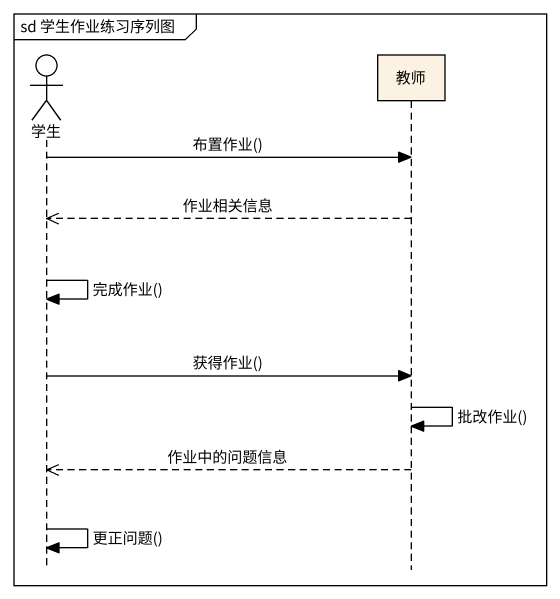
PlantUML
@startuml
mainframe sd 学生作业练习序列图
hide footbox
actor 学生
participant 教师

学生 -> 教师 : 布置作业()
教师 -->> 学生 : 作业相关信息
学生 -> 学生 : 完成作业()
学生 -> 教师 : 获得作业()
教师 -> 教师 : 批改作业()
教师 -->> 学生 : 作业中的问题信息
学生 -> 学生 : 更正问题()
@enduml
